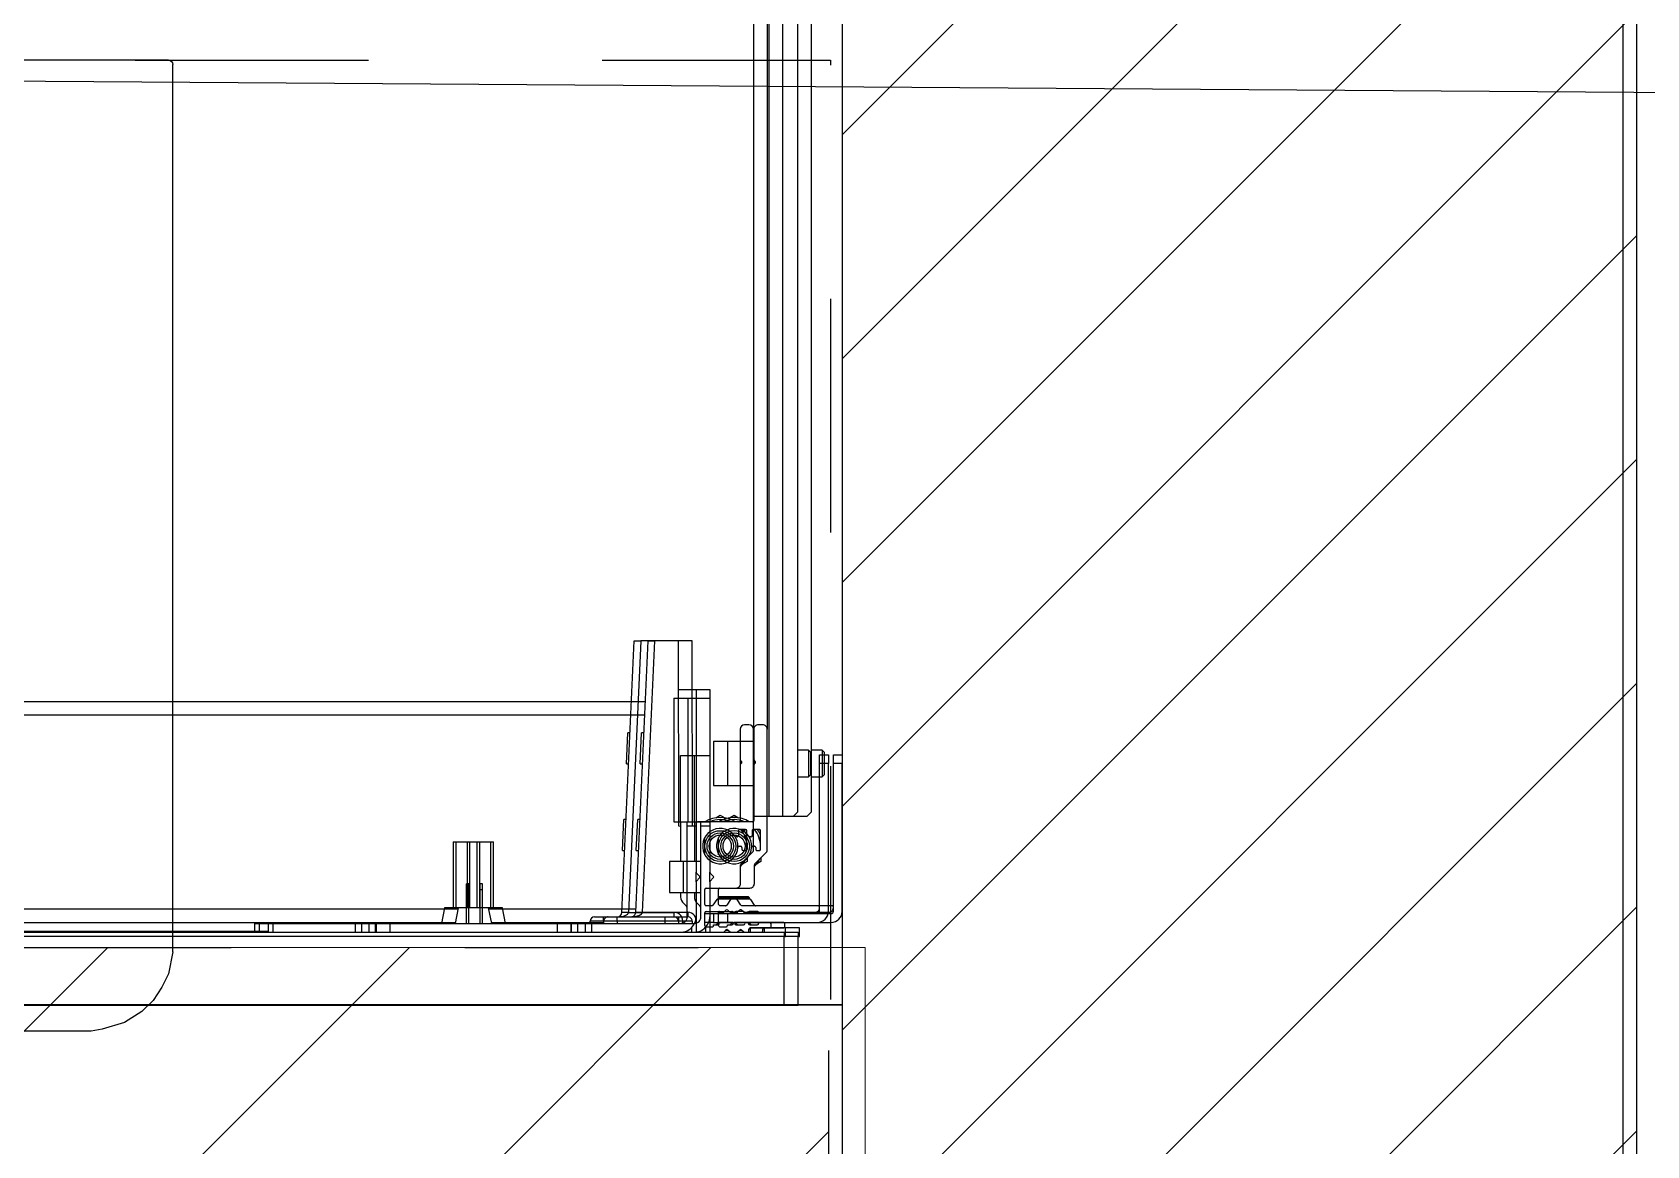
# Model space of a CAD drawing. Header units: centimetres. Extents: x -58072 to 12532, y -30603 to 6224.
# Drawn here: x 9024.44 to 9061.03, y 3177.9 to 3203.12 of the extents above; entities that cross this region are included whole.
import ezdxf

# ---------------------------------------------------------------- set-up
doc = ezdxf.new("R2010")
doc.units = ezdxf.units.CM
doc.linetypes.add('Style de ligne -1', pattern=[0.41664, 0.20828, -0.20836])
doc.linetypes.add('VW-01', pattern=[0.41656, 0.20828, -0.20828])
for name, color, linetype in [('B Aménagement intérieur', 252, 'Continuous'), ('B Faux plafonds', 252, 'Continuous'), ('B Faux plafonds_Hatch', 9, 'Continuous'), ('B GÈnÈral_Hatch', 252, 'Continuous'), ('B Général', 252, 'Continuous'), ('C ANNOTATIONS-prestations', 252, 'Continuous'), ('C ANNOTATIONS-prestations_Hatch', 252, 'Continuous'), ('D SURFACES-shab', 252, 'Continuous'), ('MTI900_Alu', 252, 'Continuous'), ('prlm-CHAUFF', 4, 'Continuous')]:
    doc.layers.add(name, color=color, linetype=linetype)
doc.layers.add('prlm-GAZ', color=2, linetype='Continuous', lineweight=25)
doc.layers.get('prlm-CHAUFF').off()

# ---------------------------------------------------------------- blocks, each defined once
blk = doc.blocks.new('B 60.Gaine 150_70')
at = {"layer": 'B Général', "linetype": 'Continuous'}
blk.add_line((18.5, 36.305), (-69, 36.305), dxfattribs=at)
at = {"layer": 'B Général', "linetype": 'Continuous', "flags": 128}
for points in [[(-70, 36.305), (19.5, 36.305), (19.5, -2.715), (-70, -2.715)], [(-70, -2.7), (-70, 36.3), (19.5, 36.3), (19.5, -2.7)]]:
    blk.add_lwpolyline(points, close=True, dxfattribs=at)
at = {"layer": 'C ANNOTATIONS-prestations'}
for p, q in [((-69, 36.305), (-69, 35.205)), ((-69, 35.205), (-69, 34.755)), ((-67.4, 34.435), (-69.75, 34.435)), ((-69.03, 34.755), (-69.03, 34.555)), ((-69, 34.755), (-69.03, 34.755)), ((-69.03, 34.555), (-68.23, 34.555)), ((-69, 34.655), (-69, 34.755)), ((-69, 34.755), (18.5, 34.755)), ((18.5, 34.655), (-69, 34.655)), ((-68.7, 34.525), (-68.7, 34.465)), ((-68.23, 34.555), (-68.67, 34.555)), ((-68.67, 34.435), (-68.135, 34.435)), ((-68.23, 34.555), (-68.23, 34.655)), ((-68.2, 34.625), (-68.2, 34.585)), ((-67.904, 34.485), (-68.076, 34.485)), ((-67.94, 34.485), (-67.901, 34.446)), ((-67.901, 34.446), (-67.868, 34.446)), ((-67.845, 34.435), (-67.56, 34.435)), ((-67.771, 34.655), (-67.721, 34.606)), ((-67.736, 34.62), (-67.664, 34.62)), ((-67.679, 34.606), (-67.629, 34.655)), ((-67.537, 34.446), (-67.499, 34.446)), ((-67.4, 34.485), (-67.501, 34.485)), ((-67.499, 34.446), (-67.46, 34.485)), ((-67.4, 34.505), (-67.4, 34.485)), ((-67.4, 34.435), (-67.2, 34.435)), ((-67.4, 34.235), (-67.4, 34.435)), ((-67.23, 34.535), (-67.37, 34.535)), ((-67.2, 34.505), (-67.2, 34.215)), ((-67, 34.625), (-67, 34.655)), ((-67, 33.517), (-67, 34.625)), ((-66.9, 34.55), (-66.9, 34.655)), ((-64.317, 34.455), (-66.65, 34.455)), ((-66.6, 34.405), (-66.6, 34.455)), ((-66.6, 34.405), (-66.3, 34.405)), ((-66.3, 34.455), (-66.3, 34.405)), ((-66.3, 34.405), (-64.9, 34.405)), ((-66.3, 34.405), (-66.3, 34.305)), ((-64.9, 34.405), (-64.9, 34.455)), ((-64.9, 34.405), (-64.6, 34.405)), ((-64.9, 34.405), (-64.9, 34.305)), ((-64.6, 34.455), (-64.6, 34.405)), ((-62.366, 34.435), (-64.6, 34.435)), ((-64.317, 34.455), (-64.317, 34.655)), ((-64.182, 34.455), (-64.317, 34.455)), ((-64.182, 34.655), (-64.182, 34.455)), ((-63.85, 34.455), (-64.182, 34.455)), ((-63.85, 34.455), (-63.85, 34.655)), ((-59.75, 34.455), (-63.85, 34.455)), ((-62.37, 34.455), (-62.3, 34.105)), ((-61.85, 34.455), (-61.85, 33.696)), ((-61.8, 34.455), (-61.8, 33.696)), ((-61.3, 34.105), (-61.23, 34.455)), ((-23.65, 34.435), (-61.234, 34.435)), ((-59.75, 34.455), (-59.75, 34.655)), ((-59.418, 34.455), (-59.75, 34.455)), ((-59.418, 34.455), (-59.418, 34.655)), ((-59.283, 34.455), (-59.418, 34.455)), ((-59.283, 34.655), (-59.283, 34.455)), ((-57.1, 34.455), (-59.283, 34.455)), ((-57.1, 34.455), (-57.1, 34.655)), ((-57, 34.455), (-57.1, 34.455)), ((-57, 34.655), (-57, 34.455)), ((-23.583, 34.635), (-57, 34.635)), ((-70, 34.185), (-70, 30.835)), ((-69.8, 34.185), (-69.8, 30.835)), ((-69.8, 34.105), (-69.8, 34.085)), ((-69.77, 34.055), (-68.041, 34.055)), ((-67.4, 34.235), (-69.75, 34.235)), ((-68.105, 34.205), (-69.7, 34.205)), ((-68.077, 34.185), (-67.903, 34.185)), ((-68.016, 34.042), (-67.929, 33.918)), ((-67.9, 34.235), (-67.9, 34.185)), ((-67.783, 34.205), (-67.875, 34.205)), ((-67.857, 34.185), (-67.857, 34.235)), ((-67.762, 34.196), (-67.721, 34.156)), ((-67.679, 34.156), (-67.638, 34.196)), ((-67.53, 34.205), (-67.617, 34.205)), ((-67.543, 34.185), (-67.543, 34.235)), ((-67.23, 34.185), (-67.502, 34.185)), ((-67.5, 34.185), (-67.5, 34.235)), ((-67.471, 33.918), (-67.384, 34.042)), ((-67.2, 34.235), (-67.4, 34.235)), ((-67.359, 34.055), (-67.23, 34.055)), ((-67.2, 34.025), (-67.2, 33.685)), ((-66.8, 34.305), (-66.8, 32.255)), ((-66.3, 34.305), (-66.5, 34.305)), ((-66.5, 34.205), (-66.5, 34.305)), ((-65.471, 34.205), (-66.5, 34.205)), ((-64.9, 34.305), (-66.3, 34.305)), ((-65.75, 28.055), (-65.471, 34.205)), ((-65.321, 34.198), (-65.6, 28.055)), ((-65.471, 34.205), (-65.47, 34.21)), ((-65.321, 34.198), (-65.471, 34.205)), ((-65.324, 34.135), (-62.306, 34.135)), ((-65.32, 34.21), (-65.321, 34.198)), ((-64.7, 34.305), (-64.9, 34.305)), ((-62.3, 34.105), (-61.85, 34.105)), ((-62.1, 34.105), (-62.1, 32.605)), ((-62.039, 34.105), (-62.039, 32.605)), ((-61.8, 34.105), (-61.3, 34.105)), ((-61.561, 34.105), (-61.561, 32.605)), ((-61.5, 32.605), (-61.5, 34.105)), ((-61.294, 34.135), (-23.75, 34.135)), ((-67.904, 33.905), (-67.496, 33.905)), ((-67.9, 33.905), (-67.9, 33.875)), ((-67.9, 33.875), (-67.5, 33.875)), ((-67.9, 33.875), (-67.88, 33.855)), ((-67.88, 33.855), (-67.52, 33.855)), ((-67.857, 33.855), (-67.857, 33.905)), ((-67.543, 33.855), (-67.543, 33.905)), ((-67.52, 33.855), (-67.5, 33.875)), ((-67.5, 33.875), (-67.5, 33.905)), ((-66.4, 33.755), (-66.8, 33.755)), ((-66.65, 33.755), (-66.65, 33.852)), ((-66.4, 33.055), (-66.4, 33.755)), ((-61.85, 33.696), (-61.8, 33.696)), ((-61.85, 33.696), (-61.85, 33.56)), ((-61.8, 33.696), (-61.8, 33.56)), ((-68.01, 33.555), (-68.01, 33.127)), ((-67.23, 33.655), (-67.91, 33.655)), ((-67.079, 33.426), (-67.009, 33.496)), ((-67.009, 33.314), (-67.079, 33.384)), ((-67, 33.517), (-67, 33.293)), ((-67, 32.185), (-67, 33.293)), ((-61.85, 33.56), (-61.8, 33.56)), ((-68.019, 33.106), (-68.291, 32.834)), ((-68.156, 33.055), (-68.056, 33.113)), ((-68.156, 32.969), (-68.156, 33.055)), ((-66.8, 33.055), (-66.4, 33.055)), ((-66.65, 32.155), (-66.65, 33.055)), ((-68.3, 32.813), (-68.3, 30.055)), ((-68.15, 32.775), (-68.15, 32.355)), ((-68.07, 32.805), (-68.12, 32.805)), ((-68.04, 32.735), (-68.04, 32.775)), ((-67.979, 32.705), (-68.01, 32.705)), ((-67.2, 32.899), (-67.2, 32.511)), ((-65.334, 32.803), (-65.384, 32.805)), ((-65.334, 32.803), (-65.366, 32.101)), ((-61.5, 32.605), (-62.1, 32.605)), ((-68.104, 32.325), (-68.15, 32.351)), ((-68.12, 32.325), (-67.99, 32.325)), ((-67.96, 32.355), (-67.96, 32.465)), ((-67.93, 32.495), (-67.907, 32.495)), ((-67, 32.255), (-66.8, 32.255)), ((-66.8, 32.255), (-66.8, 32.155)), ((-66.65, 32.257), (-66.61, 32.255)), ((-66.61, 32.255), (-66.601, 28.055)), ((-69.2, 32.035), (-69.3, 31.935)), ((-69.3, 1.435), (-69.3, 31.935)), ((-69.2, 32.035), (-68.65, 32.035)), ((-68.65, 32.035), (-68.3, 32.035)), ((-68.65, 1.335), (-68.65, 32.035)), ((-68, 30.867), (-68, 32.125)), ((-67.97, 32.155), (-67.03, 32.155)), ((-67.55, 32.005), (-67.65, 32.063)), ((-67.45, 32.063), (-67.55, 32.005)), ((-67, 32.155), (-67, 32.185)), ((-67, 30.655), (-67, 32.155)), ((-66.8, 32.155), (-67, 32.155)), ((-66.65, 32.155), (-66.8, 32.155)), ((-66.5, 32.155), (-66.65, 32.155)), ((-66.65, 32.155), (-66.65, 30.655)), ((-66.5, 29.355), (-66.5, 32.155)), ((-65.416, 32.104), (-65.366, 32.101)), ((-69.55, 31.135), (-69.6, 31.085)), ((-69.55, 30.535), (-69.55, 31.135)), ((-69.3, 31.135), (-69.55, 31.135)), ((-67.4, 31.335), (-68, 31.335)), ((-67.4, 30.335), (-67.4, 31.335)), ((-70, 30.635), (-70, 30.835)), ((-70, 30.835), (-69.8, 30.835)), ((-69.8, 30.835), (-69.8, 30.635)), ((-69.6, 31.085), (-69.6, 30.585)), ((-68.029, 30.826), (-68.009, 30.846)), ((-68.009, 30.764), (-68.029, 30.784)), ((-68, 30.743), (-68, 30.867)), ((-68, 30.055), (-68, 30.743)), ((-65.423, 30.841), (-65.473, 30.843)), ((-65.423, 30.841), (-65.455, 30.139)), ((-69.8, 30.635), (-70, 30.635)), ((-69.6, 30.585), (-69.55, 30.535)), ((-69.55, 30.535), (-69.3, 30.535)), ((-67, 29.355), (-67, 30.655)), ((-66.65, 30.655), (-67, 30.655)), ((-68.3, 3.285), (-68.3, 30.055)), ((-68, 30.335), (-67.4, 30.335)), ((-65.505, 30.142), (-65.455, 30.139)), ((-68.2, 29.955), (-68.1, 29.955)), ((-65.524, 29.735), (-23.925, 29.735)), ((-67, 29.155), (-67, 29.355)), ((-66.5, 29.355), (-67, 29.355)), ((-65.537, 29.435), (-23.925, 29.435)), ((-66.603, 29.155), (-67, 29.155)), ((-66.601, 28.055), (-65.75, 28.055)), ((-65.6, 28.055), (-65.75, 28.055))]:
    blk.add_line(p, q, dxfattribs=at)
at = {"layer": 'C ANNOTATIONS-prestations', "flags": 128}
for points in [[(-69.75, 34.435, 0.198912), (-69.927, 34.362, 0.198912), (-70, 34.185)], [(-68.67, 34.555, 0.198912), (-68.691, 34.546, 0.198912), (-68.7, 34.525)], [(-68.7, 34.465, 0.198912), (-68.691, 34.444, 0.198912), (-68.67, 34.435)], [(-68.23, 34.555, 0.198912), (-68.209, 34.564, 0.198912), (-68.2, 34.585)], [(-68.17, 34.655, 0.198912), (-68.191, 34.646, 0.198912), (-68.2, 34.625)], [(-68.135, 34.435, 0.17724), (-68.116, 34.442, 0.17724), (-68.105, 34.46)], [(-68.076, 34.485, 0.17724), (-68.095, 34.478, 0.17724), (-68.105, 34.46)], [(-67.875, 34.46, 0.17724), (-67.885, 34.478, 0.17724), (-67.904, 34.485)], [(-67.9, 34.435, 0.013224), (-67.9, 34.44, 0.013224), (-67.901, 34.446)], [(-67.875, 34.46, 0.17724), (-67.864, 34.442, 0.17724), (-67.845, 34.435)], [(-67.721, 34.606, 0.198912), (-67.7, 34.597, 0.198912), (-67.679, 34.606)], [(-67.56, 34.435, 0.17724), (-67.541, 34.442, 0.17724), (-67.53, 34.46)], [(-67.501, 34.485, 0.17724), (-67.52, 34.478, 0.17724), (-67.53, 34.46)], [(-67.499, 34.446, 0.013224), (-67.5, 34.44, 0.013224), (-67.5, 34.435)], [(-67.37, 34.535, 0.198912), (-67.391, 34.526, 0.198912), (-67.4, 34.505)], [(-67.2, 34.505, 0.198912), (-67.209, 34.526, 0.198912), (-67.23, 34.535)], [(-67, 34.625, 0.198912), (-67.009, 34.646, 0.198912), (-67.03, 34.655)], [(-66.65, 34.655, 0.198912), (-66.897, 34.552, 0.198912), (-67, 34.305)], [(-66.65, 34.455, 0.198912), (-66.756, 34.411, 0.198912), (-66.8, 34.305)], [(-66.695, 34.448, 0.227222), (-66.656, 34.28, 0.227222), (-66.5, 34.205)], [(-66.6, 34.405, 0.198912), (-66.571, 34.334, 0.198912), (-66.5, 34.305)], [(-64.7, 34.305, 0.198912), (-64.629, 34.334, 0.198912), (-64.6, 34.405)], [(-69.75, 34.235, 0.198912), (-69.785, 34.22, 0.198912), (-69.8, 34.185)], [(-69.7, 34.205, 0.198912), (-69.771, 34.176, 0.198912), (-69.8, 34.105)], [(-69.8, 34.085, 0.198912), (-69.791, 34.064, 0.198912), (-69.77, 34.055)], [(-68.105, 34.205, 0.155096), (-68.094, 34.191, 0.155096), (-68.077, 34.185)], [(-68.016, 34.042, 0.120588), (-68.027, 34.052, 0.120588), (-68.041, 34.055)], [(-67.903, 34.185, 0.155096), (-67.886, 34.191, 0.155096), (-67.875, 34.205)], [(-67.762, 34.196, 0.098491), (-67.772, 34.203, 0.098491), (-67.783, 34.205)], [(-67.721, 34.156, 0.198912), (-67.7, 34.147, 0.198912), (-67.679, 34.156)], [(-67.617, 34.205, 0.098491), (-67.628, 34.203, 0.098491), (-67.638, 34.196)], [(-67.53, 34.205, 0.155096), (-67.519, 34.191, 0.155096), (-67.502, 34.185)], [(-67.359, 34.055, 0.120588), (-67.373, 34.052, 0.120588), (-67.384, 34.042)], [(-67.23, 34.185, 0.198912), (-67.209, 34.194, 0.198912), (-67.2, 34.215)], [(-67.2, 34.025, 0.198912), (-67.209, 34.046, 0.198912), (-67.23, 34.055)], [(-66.8, 34.087, 0.028434), (-66.763, 34.044, 0.028434), (-66.722, 34.005)], [(-65.22, 34.305, 0.193016), (-65.289, 34.277, 0.193016), (-65.32, 34.21)], [(-67.929, 33.918, 0.120588), (-67.918, 33.908, 0.120588), (-67.904, 33.905)], [(-67.496, 33.905, 0.120588), (-67.482, 33.908, 0.120588), (-67.471, 33.918)], [(-67.23, 33.655, 0.198912), (-67.209, 33.664, 0.198912), (-67.2, 33.685)], [(-66.65, 33.852, 0.109774), (-66.669, 33.936, 0.109774), (-66.722, 34.005)], [(-67.91, 33.655, 0.198912), (-67.981, 33.626, 0.198912), (-68.01, 33.555)], [(-67.079, 33.426, 0.198912), (-67.088, 33.405, 0.198912), (-67.079, 33.384)], [(-67.009, 33.496, 0.098491), (-67.002, 33.506, 0.098491), (-67, 33.517)], [(-67, 33.293, 0.098491), (-67.002, 33.304, 0.098491), (-67.009, 33.314)], [(-68.01, 33.164, 0.041018), (-68.079, 33.083, 0.041018), (-68.133, 32.992)], [(-68.019, 33.106, 0.098491), (-68.012, 33.116, 0.098491), (-68.01, 33.127)], [(-67.882, 32.482, 0.366532), (-67.384, 32.341, 0.366532), (-67.164, 32.808, 0.366532), (-67.588, 33.103, 0.366532), (-67.949, 32.733)], [(-68.291, 32.834, 0.098491), (-68.298, 32.824, 0.098491), (-68.3, 32.813)], [(-68.12, 32.805, 0.198912), (-68.141, 32.796, 0.198912), (-68.15, 32.775)], [(-68.143, 32.794, 0.018566), (-68.148, 32.75, 0.018566), (-68.15, 32.705)], [(-68.15, 32.705, 0.085942), (-68.115, 32.503, 0.085942), (-68.014, 32.325)], [(-68.04, 32.775, 0.198912), (-68.049, 32.796, 0.198912), (-68.07, 32.805)], [(-68.04, 32.735, 0.198912), (-68.031, 32.714, 0.198912), (-68.01, 32.705)], [(-67.979, 32.705, 0.189855), (-67.958, 32.713, 0.189855), (-67.949, 32.733)], [(-67.949, 32.733, 0.008728), (-67.95, 32.719, 0.008728), (-67.95, 32.705)], [(-67.95, 32.705, 0.074153), (-67.933, 32.588, 0.074153), (-67.882, 32.482)], [(-68.15, 32.455, 0.02871), (-68.117, 32.388, 0.02871), (-68.077, 32.325)], [(-68.15, 32.355, 0.198912), (-68.141, 32.334, 0.198912), (-68.12, 32.325)], [(-67.99, 32.325, 0.198912), (-67.969, 32.334, 0.198912), (-67.96, 32.355)], [(-67.93, 32.495, 0.198912), (-67.951, 32.486, 0.198912), (-67.96, 32.465)], [(-67.882, 32.482, 0.122946), (-67.893, 32.491, 0.122946), (-67.907, 32.495)], [(-67.97, 32.155, 0.198912), (-67.991, 32.146, 0.198912), (-68, 32.125)], [(-67.896, 32.155, 0.14145), (-67.55, 32.055, 0.14145), (-67.204, 32.155)], [(-67.79, 32.155, 0.103148), (-67.55, 32.105, 0.103148), (-67.31, 32.155)], [(-67.03, 32.155, 0.198912), (-67.009, 32.164, 0.198912), (-67, 32.185)], [(-68.029, 30.826, 0.198912), (-68.038, 30.805, 0.198912), (-68.029, 30.784)], [(-68.009, 30.846, 0.098491), (-68.002, 30.856, 0.098491), (-68, 30.867)], [(-68, 30.743, 0.098491), (-68.002, 30.754, 0.098491), (-68.009, 30.764)], [(-68.3, 30.055, 0.198912), (-68.271, 29.984, 0.198912), (-68.2, 29.955)], [(-68.1, 29.955, 0.198912), (-68.029, 29.984, 0.198912), (-68, 30.055)]]:
    blk.add_lwpolyline(points, format="xyb", dxfattribs=at)
at = {"layer": 'C ANNOTATIONS-prestations'}
for radius in [0.35, 0.3, 0.25]:
    blk.add_circle((-67.55, 32.705), radius, dxfattribs=at)
for points, knots in [([(-65.22, 34.305), (-65.254, 34.305), (-65.318, 34.298), (-65.367, 34.286), (-65.396, 34.276), (-65.421, 34.265), (-65.441, 34.252), (-65.453, 34.242), (-65.462, 34.232), (-65.469, 34.218), (-65.47, 34.211), (-65.47, 34.21), (-65.47, 34.21)], [0, 0, 0, 1, 2, 3, 4, 5, 6, 7, 8, 9, 9, 10, 10, 10]), ([(-65.47, 34.21), (-65.431, 34.208), (-65.38, 34.207), (-65.352, 34.207), (-65.333, 34.207), (-65.324, 34.208), (-65.322, 34.209), (-65.321, 34.209), (-65.32, 34.209), (-65.32, 34.209), (-65.32, 34.21)], [0, 0, 0, 1, 2, 3, 4, 5, 6, 7, 7, 8, 8, 8])]:
    blk.add_open_spline(points, degree=2, knots=knots, dxfattribs=at)
blk = doc.blocks.new('B 70.MTI900_Alu_390')
at = {"layer": 'MTI900_Alu', "color": 1, "linetype": 'Continuous'}
for p, q in [((4.34, -0.405), (4.34, -3.475)), ((4.405, -0.415), (4.405, -3.465)), ((4.305, -0.6), (4.305, -3.277)), ((4.0071, -3.6913), (4.035, -3.077)), ((4.05, -3.077), (4.0221, -3.692)), ((4.035, -3.077), (4.05, -3.077)), ((4.1351, -3.077), (4.05, -3.077)), ((4.136, -3.497), (4.1351, -3.077)), ((4.0287, -3.215), (-0.1325, -3.215)), ((4.125, -3.207), (4.125, -3.487)), ((4.125, -3.207), (4.175, -3.207)), ((4.1353, -3.187), (4.175, -3.187)), ((4.175, -3.187), (4.175, -3.207)), ((4.175, -3.207), (4.175, -3.337)), ((4.0274, -3.245), (-0.1325, -3.245)), ((4.0173, -3.3556), (4.0205, -3.2854)), ((4.0255, -3.2857), (4.0205, -3.2854)), ((4.275, -3.277), (4.275, -3.3458)), ((4.295, -3.267), (4.285, -3.267)), ((4.305, -3.5528), (4.305, -3.277)), ((4.215, -3.305), (4.215, -3.405)), ((4.275, -3.305), (4.215, -3.305)), ((4.43, -3.325), (4.405, -3.325)), ((4.43, -3.325), (4.43, -3.385)), ((4.435, -3.33), (4.43, -3.325)), ((4.0173, -3.3556), (4.0223, -3.3558)), ((4.14, -3.337), (4.175, -3.337)), ((4.14, -3.487), (4.14, -3.337)), ((4.175, -3.337), (4.175, -3.487)), ((4.275, -3.3458), (4.275, -3.3582)), ((4.275, -3.3582), (4.275, -3.484)), ((4.2759, -3.3479), (4.2779, -3.3499)), ((4.2779, -3.3541), (4.2759, -3.3561)), ((4.435, -3.38), (4.435, -3.33)), ((4.455, -3.355), (4.455, -3.335)), ((4.455, -3.335), (4.475, -3.335)), ((4.455, -3.69), (4.455, -3.355)), ((4.475, -3.355), (4.455, -3.355)), ((4.475, -3.335), (4.475, -3.355)), ((4.475, -3.69), (4.475, -3.355)), ((4.405, -3.385), (4.43, -3.385)), ((4.43, -3.385), (4.435, -3.38)), ((4.215, -3.405), (4.275, -3.405)), ((4.22, -3.4778), (4.23, -3.472)), ((4.23, -3.472), (4.24, -3.4778)), ((4.34, -3.475), (4.305, -3.475)), ((4.395, -3.475), (4.34, -3.475)), ((4.395, -3.475), (4.405, -3.465)), ((4.0084, -3.5518), (4.0116, -3.4816)), ((4.0166, -3.4819), (4.0116, -3.4816)), ((4.125, -3.487), (4.14, -3.487)), ((4.14, -3.4972), (4.136, -3.497)), ((4.14, -3.487), (4.155, -3.487)), ((4.14, -3.487), (4.14, -3.577)), ((4.155, -3.487), (4.175, -3.487)), ((4.155, -3.497), (4.155, -3.487)), ((4.155, -3.702), (4.155, -3.497)), ((4.175, -3.497), (4.155, -3.497)), ((4.175, -3.487), (4.175, -3.49)), ((4.175, -3.49), (4.175, -3.6008)), ((4.272, -3.487), (4.178, -3.487)), ((4.271, -3.507), (4.271, -3.518)), ((4.287, -3.504), (4.274, -3.504)), ((4.2854, -3.504), (4.29, -3.5066)), ((4.29, -3.549), (4.29, -3.507)), ((3.625, -3.532), (3.685, -3.532)), ((3.625, -3.532), (3.625, -3.682)), ((3.6311, -3.682), (3.6311, -3.532)), ((3.6789, -3.682), (3.6789, -3.532)), ((3.685, -3.682), (3.685, -3.532)), ((4.195, -3.5614), (4.195, -3.5226)), ((4.268, -3.521), (4.2657, -3.521)), ((4.2729, -3.542), (4.276, -3.542)), ((4.279, -3.545), (4.279, -3.549)), ((4.0084, -3.5518), (4.0134, -3.552)), ((4.115, -3.577), (4.115, -3.647)), ((4.155, -3.577), (4.115, -3.577)), ((4.276, -3.627), (4.276, -3.5842)), ((4.2769, -3.5821), (4.3041, -3.5549)), ((4.2906, -3.577), (4.2806, -3.5828)), ((4.282, -3.552), (4.287, -3.552)), ((4.2906, -3.5684), (4.2906, -3.577)), ((4.175, -3.6232), (4.175, -3.6008)), ((4.1759, -3.6029), (4.1829, -3.6099)), ((4.1829, -3.6141), (4.1759, -3.6211)), ((3.655, -3.6411), (3.655, -3.6275)), ((3.66, -3.6275), (3.655, -3.6275)), ((3.655, -3.717), (3.655, -3.6411)), ((3.66, -3.6411), (3.655, -3.6411)), ((3.66, -3.6411), (3.66, -3.6275)), ((3.66, -3.717), (3.66, -3.6411)), ((4.115, -3.647), (4.155, -3.647)), ((4.14, -3.647), (4.14, -3.6567)), ((4.175, -3.6232), (4.175, -3.734)), ((4.195, -3.674), (4.195, -3.64)), ((4.198, -3.637), (4.266, -3.637)), ((4.227, -3.657), (4.225, -3.659)), ((4.263, -3.657), (4.227, -3.657)), ((4.2293, -3.657), (4.2293, -3.662)), ((4.2607, -3.657), (4.2607, -3.662)), ((4.265, -3.659), (4.263, -3.657)), ((3.6044, -3.685), (-0.15, -3.685)), ((3.605, -3.682), (3.598, -3.717)), ((3.655, -3.682), (3.605, -3.682)), ((3.705, -3.682), (3.66, -3.682)), ((3.712, -3.717), (3.705, -3.682)), ((4.0074, -3.685), (3.7056, -3.685)), ((4.007, -3.6925), (4.0071, -3.6913)), ((4.0071, -3.6913), (4.0221, -3.692)), ((4.0221, -3.692), (4.022, -3.6925)), ((4.0221, -3.692), (4.125, -3.692)), ((4.125, -3.692), (4.125, -3.702)), ((4.195, -3.722), (4.195, -3.693)), ((4.195, -3.695), (4.215, -3.695)), ((4.2109, -3.677), (4.198, -3.677)), ((4.198, -3.69), (4.2252, -3.69)), ((4.2221, -3.6633), (4.2134, -3.6757)), ((4.215, -3.695), (4.45, -3.695)), ((4.215, -3.695), (4.215, -3.715)), ((4.2654, -3.662), (4.2246, -3.662)), ((4.265, -3.659), (4.225, -3.659)), ((4.225, -3.659), (4.225, -3.662)), ((4.225, -3.69), (4.225, -3.695)), ((4.228, -3.692), (4.2367, -3.692)), ((4.2293, -3.69), (4.2293, -3.695)), ((4.2429, -3.6871), (4.2388, -3.6911)), ((4.2512, -3.6911), (4.2471, -3.6871)), ((4.2533, -3.692), (4.2625, -3.692)), ((4.2607, -3.69), (4.2607, -3.695)), ((4.265, -3.662), (4.265, -3.659)), ((4.265, -3.695), (4.265, -3.69)), ((4.2827, -3.69), (4.2653, -3.69)), ((4.2766, -3.6757), (4.2679, -3.6633)), ((4.452, -3.677), (4.2791, -3.677)), ((4.2855, -3.692), (4.445, -3.692)), ((4.455, -3.682), (4.455, -3.68)), ((-0.16, -3.715), (3.5984, -3.715)), ((3.175, -3.717), (3.185, -3.717)), ((3.175, -3.737), (3.175, -3.717)), ((3.185, -3.717), (3.4033, -3.717)), ((3.185, -3.717), (3.185, -3.737)), ((3.4033, -3.737), (3.4033, -3.717)), ((3.4033, -3.717), (3.4168, -3.717)), ((3.4168, -3.717), (3.45, -3.717)), ((3.4168, -3.717), (3.4168, -3.737)), ((3.45, -3.717), (3.86, -3.717)), ((3.45, -3.717), (3.45, -3.737)), ((3.7116, -3.715), (3.935, -3.715)), ((3.86, -3.717), (3.8932, -3.717)), ((3.86, -3.717), (3.86, -3.737)), ((3.8932, -3.717), (3.9067, -3.717)), ((3.8932, -3.737), (3.8932, -3.717)), ((3.9067, -3.717), (4.14, -3.717)), ((3.9067, -3.717), (3.9067, -3.737)), ((3.935, -3.717), (3.935, -3.712)), ((3.965, -3.712), (3.935, -3.712)), ((3.945, -3.702), (3.965, -3.702)), ((3.965, -3.702), (4.105, -3.702)), ((3.965, -3.712), (3.965, -3.702)), ((3.965, -3.712), (3.965, -3.717)), ((4.105, -3.712), (3.965, -3.712)), ((4.105, -3.702), (4.125, -3.702)), ((4.105, -3.712), (4.105, -3.702)), ((4.105, -3.717), (4.105, -3.712)), ((4.135, -3.712), (4.105, -3.712)), ((4.135, -3.712), (4.135, -3.717)), ((4.165, -3.7265), (4.165, -3.737)), ((4.215, -3.715), (4.195, -3.715)), ((4.198, -3.725), (4.212, -3.725)), ((4.215, -3.715), (4.45, -3.715)), ((4.215, -3.72), (4.2251, -3.72)), ((4.215, -3.722), (4.215, -3.72)), ((4.2249, -3.7161), (4.221, -3.72)), ((4.2287, -3.7161), (4.2249, -3.7161)), ((4.2595, -3.715), (4.231, -3.715)), ((4.2651, -3.7161), (4.2618, -3.7161)), ((4.269, -3.72), (4.2651, -3.7161)), ((4.2654, -3.72), (4.2826, -3.72)), ((4.342, -3.715), (4.2885, -3.715)), ((4.295, -3.734), (4.295, -3.73)), ((4.298, -3.727), (4.342, -3.727)), ((4.378, -3.727), (4.298, -3.727)), ((4.298, -3.727), (4.298, -3.737)), ((4.345, -3.724), (4.345, -3.718)), ((4.378, -3.747), (4.378, -3.727)), ((-4.375, -3.737), (4.375, -3.737)), ((4.375, -3.747), (-4.375, -3.747)), ((-0.1667, -3.735), (3.175, -3.735)), ((4.175, -3.734), (4.175, -3.737)), ((4.2429, -3.7321), (4.2379, -3.737)), ((4.2486, -3.7335), (4.2414, -3.7335)), ((4.2521, -3.737), (4.2471, -3.7321)), ((4.375, -3.737), (4.375, -3.747)), ((4.375, -3.747), (4.378, -3.747)), ((4.375, -3.792), (4.375, -3.747)), ((4.375, -3.902), (4.375, -3.792)), ((-4.375, -3.902), (4.375, -3.902))]:
    blk.add_line(p, q, dxfattribs=at)
for radius in [0.035, 0.03, 0.025]:
    blk.add_circle((4.23, -3.542), radius, dxfattribs=at)
for centre, radius, start, end in [((4.285, -3.277), 0.01, 90, 180), ((4.295, -3.277), 0.01, 0, 90), ((4.278, -3.3458), 0.003, 180, 225), ((4.278, -3.3582), 0.003, 135, 180), ((4.2758, -3.352), 0.003, 315, 45), ((4.178, -3.49), 0.003, 90, 180), ((4.23, -3.542), 0.04, 33.9272, 355.9994), ((4.23, -3.542), 0.065, 57.7958, 122.2042), ((4.23, -3.542), 0.06, 66.4435, 113.5565), ((4.274, -3.507), 0.003, 90, 180), ((4.272, -3.484), 0.003, 270, 0), ((4.23, -3.542), 0.06, 0, 39.2965), ((4.23, -3.542), 0.065, 22.6199, 35.7758), ((4.287, -3.507), 0.003, 0, 90), ((4.2657, -3.518), 0.003, 213.9272, 270), ((4.23, -3.542), 0.04, 0, 33.9272), ((4.268, -3.518), 0.003, 270, 0), ((4.2729, -3.545), 0.003, 90, 175.9994), ((4.23, -3.542), 0.04, 355.9994, 0), ((4.276, -3.545), 0.003, 0, 90), ((4.23, -3.542), 0.06, 351.491, 0), ((4.23, -3.542), 0.065, 315.0475, 333.838), ((4.279, -3.5842), 0.003, 135, 180), ((4.282, -3.549), 0.003, 180, 270), ((4.287, -3.549), 0.003, 270, 0), ((4.302, -3.5528), 0.003, 315, 0), ((4.178, -3.6008), 0.003, 180, 225), ((4.178, -3.6232), 0.003, 135, 180), ((4.1808, -3.612), 0.003, 315, 45), ((4.16, -3.6567), 0.02, 180, 230.1159), ((4.198, -3.64), 0.003, 90, 180), ((4.266, -3.627), 0.01, 270, 0), ((3.997, -3.692), 0.01, 270, 357.3974), ((4.125, -3.712), 0.02, 347.588, 90), ((4.1151, -3.7104), 0.05, 37.0861, 50.1159), ((4.198, -3.674), 0.003, 180, 270), ((4.198, -3.693), 0.003, 90, 180), ((4.2109, -3.674), 0.003, 270, 325.008), ((4.2246, -3.665), 0.003, 90, 145.008), ((4.2252, -3.693), 0.003, 19.4712, 90), ((4.2367, -3.689), 0.003, 270, 315), ((4.245, -3.6892), 0.003, 45, 135), ((4.2533, -3.689), 0.003, 225, 270), ((4.2653, -3.693), 0.003, 90, 160.5288), ((4.2654, -3.665), 0.003, 34.992, 90), ((4.2791, -3.674), 0.003, 214.992, 270), ((4.2827, -3.693), 0.003, 19.4712, 90), ((4.445, -3.682), 0.01, 270, 0), ((4.45, -3.69), 0.025, 270, 0), ((4.45, -3.69), 0.005, 270, 0), ((4.452, -3.68), 0.003, 0, 90), ((3.945, -3.712), 0.01, 90, 180), ((4.125, -3.712), 0.01, 0, 90), ((4.14, -3.702), 0.035, 270, 0), ((4.14, -3.702), 0.015, 270, 0), ((4.198, -3.722), 0.003, 180, 270), ((4.212, -3.722), 0.003, 270, 0), ((4.215, -3.715), 0.01, 353.9388, 0), ((4.2251, -3.717), 0.003, 270, 350.4059), ((4.231, -3.718), 0.003, 90, 170.4059), ((4.245, -3.7342), 0.003, 45, 135), ((4.2595, -3.718), 0.003, 9.5941, 90), ((4.2654, -3.717), 0.003, 189.5941, 270), ((4.275, -3.715), 0.01, 180, 186.0612), ((4.2826, -3.717), 0.003, 270, 350.4059), ((4.2885, -3.718), 0.003, 90, 170.4059), ((4.298, -3.73), 0.003, 90, 180), ((4.342, -3.718), 0.003, 0, 90), ((4.342, -3.724), 0.003, 270, 0), ((4.178, -3.734), 0.003, 180, 270), ((4.292, -3.734), 0.003, 270, 0)]:
    blk.add_arc(centre, radius, start, end, dxfattribs=at)
for centre, major_axis, ratio, start_param, end_param in [((3.997, -3.692), (-0.025, 0), 0.4, 1.570796, 3.096169), ((4.022, -3.6931), (-0.015, 0.0007), 0.045361, -1.568734, 0)]:
    blk.add_ellipse(centre, major_axis=major_axis, ratio=ratio, start_param=start_param, end_param=end_param, dxfattribs=at)
blk = doc.blocks.new('B 60.200_wc-2')
at = {"layer": 'B Général', "linetype": 'Continuous'}
for p, q in [((-25, -20.1), (-25, 0)), ((-24.9, 0.1), (24.9, 0.1))]:
    blk.add_line(p, q, dxfattribs=at)
at = {"layer": 'B Général', "linetype": 'Continuous', "flags": 128}
blk.add_lwpolyline([(-25, -20.1), (-24.9, -20.6), (-24.75, -20.9), (-24.55, -21.2), (-24.3, -21.45), (-23.9, -21.7), (-23.4, -21.85), (-23.15, -21.9), (23.25, -21.9), (23.55, -21.85), (23.9, -21.7), (24.2, -21.5), (24.45, -21.3), (24.65, -21.05), (24.8, -20.75), (24.9, -20.5), (24.95, -20.3), (25, -20.1)], dxfattribs=at)
at = {"layer": 'B Général', "linetype": 'Continuous'}
blk.add_arc((-24.9, 0), 0.1, 90, 180, dxfattribs=at)
blk = doc.blocks.new('B 60.Groupe-2-1')
at = {"layer": 'B Général', "linetype": 'Style de ligne -1', "ltscale": 25.4, "flags": 128}
blk.add_lwpolyline([(-35.4, 7.6), (35.6, 7.6), (35.6, -32.4), (-35.4, -32.4)], close=True, dxfattribs=at)
at = {"layer": 'B Général', "xscale": -1, "rotation": 270}
blk.add_blockref('B 60.200_wc-2', (35.5, 7.5), dxfattribs=at)
blk = doc.blocks.new('B 60.WC-plan-PMR')
at = {"layer": 'B Général'}
blk.add_blockref('B 60.Groupe-2-1', (0, 0), dxfattribs=at)

msp = doc.modelspace()

# ---------------------------------------------------------------- hatches: boundary and pattern name
at = {"layer": 'B Faux plafonds_Hatch', "linetype": 'Continuous'}
h = msp.add_hatch(dxfattribs=at)
h.set_pattern_fill('F_P__SOFFITE', color=256, style=0, pattern_type=2)
h.set_pattern_definition([(45, (0, 0.2205), (-3.5277778, 3.3072917), [])])
h.paths.add_polyline_path([(8892.629, 3252.389), (8892.629, 3182.389), (9042.484, 3182.389), (9042.484, 2909.491), (8922.484, 2909.491), (8922.484, 2913.491), (8887.484, 2913.491), (8887.484, 2844.491), (8772.643, 2844.491), (8772.643, 3252.389)])
at = {"layer": 'B GÈnÈral_Hatch', "linetype": 'Continuous'}
h = msp.add_hatch(dxfattribs=at)
h.set_pattern_fill('50_BETON', color=256, style=0, pattern_type=2)
h.set_pattern_definition([(45, (0, 0), (2.4253472, -2.6458333), [])])
h.paths.add_polyline_path([(9060.796, 3626.242), (9042.796, 3626.242), (9042.796, 3016.105), (9060.796, 3016.105)])
at = {"layer": 'C ANNOTATIONS-prestations_Hatch', "linetype": 'Continuous'}
h = msp.add_hatch(dxfattribs=at)
h.set_pattern_fill('DALETTES TERRASSE 50X50', color=256, scale=1.406016, style=0, pattern_type=2)
h.set_pattern_definition([(0, (9531.354, 4152.3), (4e-15, -70.3008), []), (-90, (9531.354, 4152.3), (70.3008, 0), [])])
h.paths.add_polyline_path([(8944.484, 4282.216), (8944.484, 4137.39), (9060.484, 4137.39), (9060.484, 2350.491), (9190.484, 2350.491), (9190.796, 3716.389), (9189.484, 3716.389), (9189.484, 4137.39), (9812.484, 4137.39), (9812.484, 4152.352), (11301.042, 4152.352), (11301.042, 2971.388), (11431.443, 2971.388), (11431.445, 4152.297), (11431.445, 4282.297)])

# ---------------------------------------------------------------- linework, layer by layer
at = {"layer": 'B Faux plafonds', "linetype": 'VW-01', "ltscale": 25.4, "flags": 128}
msp.add_lwpolyline([(8892.629, 3252.389), (8892.629, 3182.389), (9042.484, 3182.389), (9042.484, 2909.491), (8922.484, 2909.491), (8922.484, 2913.491), (8887.484, 2913.491), (8887.484, 2844.491), (8772.643, 2844.491), (8772.643, 3252.389)], close=True, dxfattribs=at)
at = {"layer": 'B Général', "linetype": 'Continuous', "lineweight": 18}
for p, q in [((9060.796, 3626.242), (9060.796, 3016.105)), ((9042.796, 3485.389), (9042.796, 3016.105))]:
    msp.add_line(p, q, dxfattribs=at)
at = {"layer": 'B Général', "linetype": 'Continuous'}
for p, q in [((9060.796, 3626.242), (9060.796, 3016.105)), ((9042.796, 3475.389), (9042.796, 3016.105))]:
    msp.add_line(p, q, dxfattribs=at)
at = {"layer": 'C ANNOTATIONS-prestations', "linetype": 'Continuous', "flags": 128}
msp.add_lwpolyline([(8944.484, 4282.216), (8944.484, 4137.39), (9060.484, 4137.39), (9060.484, 2350.491), (9190.484, 2350.491), (9190.796, 3716.389), (9189.484, 3716.389), (9189.484, 4137.39), (9812.484, 4137.39), (9812.484, 4152.352), (11301.042, 4152.352), (11301.042, 2971.388), (11431.443, 2971.388), (11431.445, 4152.297), (11431.445, 4282.297)], close=True, dxfattribs=at)
at = {"layer": 'D SURFACES-shab', "lineweight": 18, "flags": 128}
msp.add_lwpolyline([(8897.629, 3182.389), (9043.319, 3182.389), (9043.319, 3052.389), (8897.629, 3052.389)], close=True, dxfattribs=at)
at = {"layer": 'prlm-GAZ'}
msp.add_lwpolyline([(8999.278, 3202.189), (9106.058, 3201.454), (9106.058, 4192.669), (9294.32, 4192.669), (9383.72, 4084.45)], dxfattribs=at)

# ---------------------------------------------------------------- block references
at = {"layer": 'B Aménagement intérieur', "rotation": 180}
msp.add_blockref('B 60.Gaine 150_70', (8972.796, 3217.389), dxfattribs=at)
at = {"layer": 'B Général', "rotation": 90}
msp.add_blockref('B 60.WC-plan-PMR', (9010.129, 3166.889), dxfattribs=at)
at = {"layer": 'prlm-CHAUFF', "xscale": 9.999999999999975, "yscale": 9.999999999999975, "zscale": 9.999999999999975, "rotation": 359.9998846602292}
msp.add_blockref('B 70.MTI900_Alu_390', (8997.734, 3220.104), dxfattribs=at)

doc.saveas('drawing.dxf')
